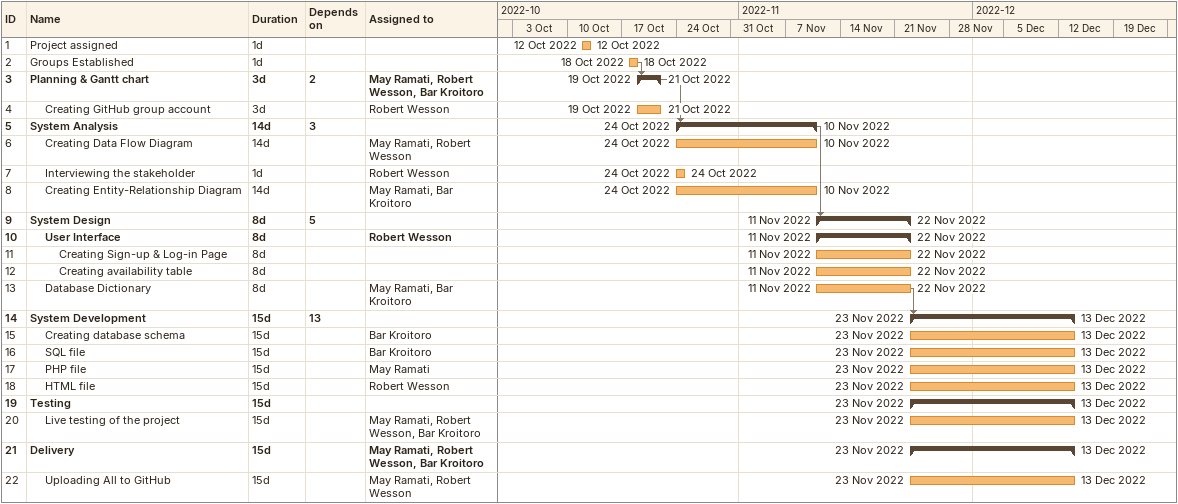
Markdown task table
| ID | Level | Task | Duration | Start | Finish | Predecessors | Resources |
|---|---|---|---|---|---|---|---|
| 1 | 1 | Project assigned | 1d | 2022-10-12 | 2022-10-12 |  |  |
| 2 | 1 | Groups Established | 1d | 2022-10-18 | 2022-10-18 |  |  |
| 3 | 1 | **Planning & Gantt chart** | 3d | 2022-10-19 | 2022-10-21 | 2 | May Ramati, Robert Wesson, Bar Kroitoro |
| 4 | 2 | Creating GitHub group account | 3d | 2022-10-19 | 2022-10-21 |  | Robert Wesson |
| 5 | 1 | **System Analysis** | 14d | 2022-10-24 | 2022-11-10 | 3 |  |
| 6 | 2 | Creating Data Flow Diagram | 14d | 2022-10-24 | 2022-11-10 |  | May Ramati, Robert Wesson |
| 7 | 2 | Interviewing the stakeholder | 1d | 2022-10-24 | 2022-10-24 |  | Robert Wesson |
| 8 | 2 | Creating Entity-Relationship Diagram | 14d | 2022-10-24 | 2022-11-10 |  | May Ramati, Bar Kroitoro |
| 9 | 1 | **System Design** | 8d | 2022-11-11 | 2022-11-22 | 5 |  |
| 10 | 2 | **User Interface** | 8d | 2022-11-11 | 2022-11-22 |  | Robert Wesson |
| 11 | 3 | Creating Sign-up & Log-in Page | 8d | 2022-11-11 | 2022-11-22 |  |  |
| 12 | 3 | Creating availability table | 8d | 2022-11-11 | 2022-11-22 |  |  |
| 13 | 2 | Database Dictionary | 8d | 2022-11-11 | 2022-11-22 |  | May Ramati, Bar Kroitoro |
| 14 | 1 | **System Development** | 15d | 2022-11-23 | 2022-12-13 | 13 |  |
| 15 | 2 | Creating database schema | 15d | 2022-11-23 | 2022-12-13 |  | Bar Kroitoro |
| 16 | 2 | SQL file | 15d | 2022-11-23 | 2022-12-13 |  | Bar Kroitoro |
| 17 | 2 | PHP file | 15d | 2022-11-23 | 2022-12-13 |  | May Ramati |
| 18 | 2 | HTML file | 15d | 2022-11-23 | 2022-12-13 |  | Robert Wesson |
| 19 | 1 | **Testing** | 15d | 2022-11-23 | 2022-12-13 |  |  |
| 20 | 2 | Live testing of the project | 15d | 2022-11-23 | 2022-12-13 |  | May Ramati, Robert Wesson, Bar Kroitoro |
| 21 | 1 | **Delivery** | 15d | 2022-11-23 | 2022-12-13 |  | May Ramati, Robert Wesson, Bar Kroitoro |
| 22 | 2 | Uploading All to GitHub | 15d | 2022-11-23 | 2022-12-13 |  | May Ramati, Robert Wesson |
